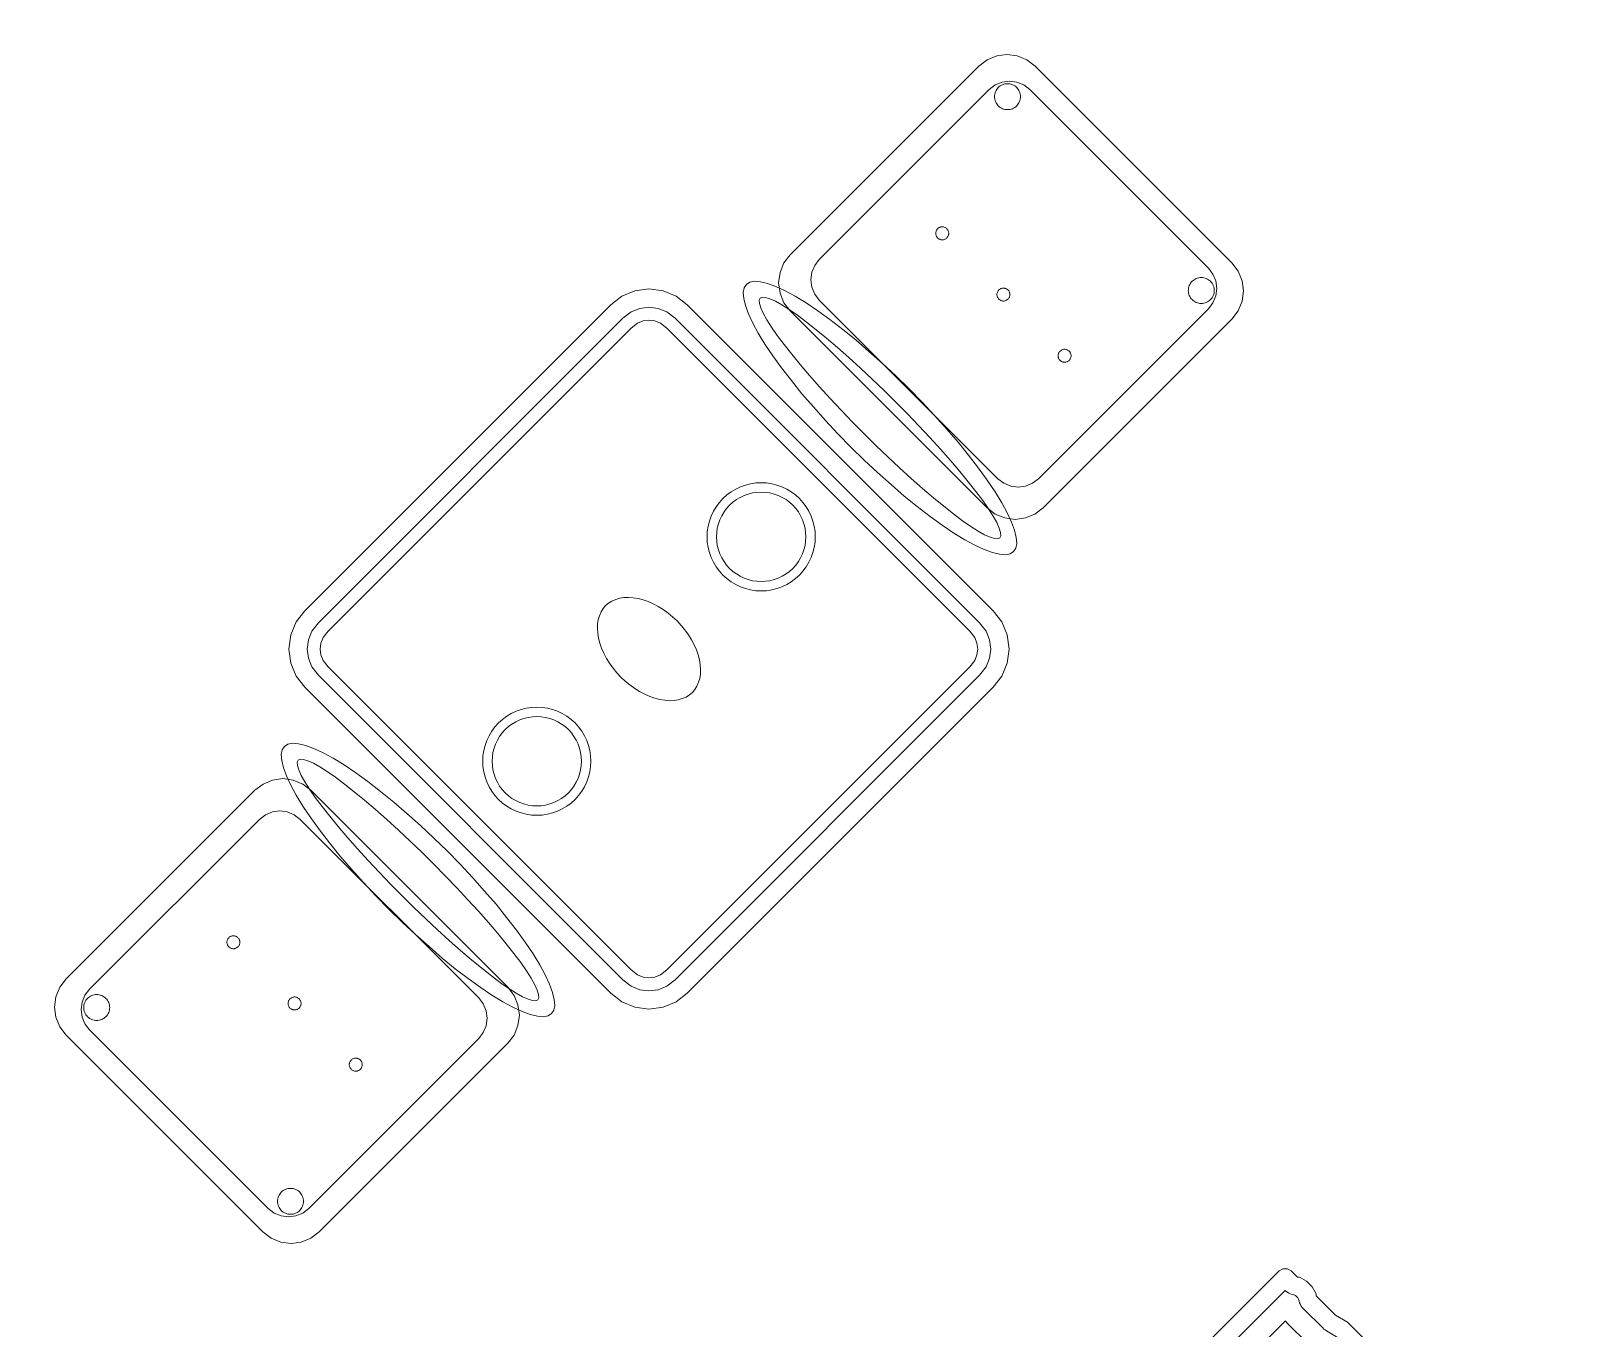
# Model space of a CAD drawing. Header units: metres. Extents: x 2172.2 to 2210.6, y 415.3 to 458.1.
# Drawn here: x 2176.993 to 2179.137, y 446.776 to 448.574 of the extents above; entities that cross this region are included whole.
import ezdxf

# ---------------------------------------------------------------- set-up
doc = ezdxf.new("R2010")
doc.units = ezdxf.units.M
for name, color, linetype, lineweight in [('NC_N1_BANQUETTES', 7, 'CONTINUOUS', 13), ('NC_N1_CHAIRS', 7, 'CONTINUOUS', 13), ('NC_N1_TABLES', 7, 'CONTINUOUS', 13)]:
    doc.layers.add(name, color=color, linetype=linetype, lineweight=lineweight)

# ---------------------------------------------------------------- blocks, each defined once
blk = doc.blocks.new('NC_N1_PERIMETER_BENCH_2')
at = {"color": 0, "linetype": 'CONTINUOUS', "lineweight": -2}
for points in [[(-0.575, -0.2605), (-0.575, -0.2495), (-0.5721, -0.2385), (-0.57, -0.2365), (-0.57, -0.1987), (-0.575, -0.18), (-0.575, 0.22), (-0.57, 0.2387), (-0.57, 0.255), (-0.568, 0.2625), (-0.5625, 0.268), (-0.555, 0.27), (0.555, 0.27), (0.5625, 0.268), (0.568, 0.2625), (0.57, 0.255), (0.57, 0.2387), (0.575, 0.22), (0.575, -0.18), (0.57, -0.1987), (0.57, -0.2365), (0.5721, -0.2385), (0.575, -0.2495), (0.575, -0.2605), (0.5721, -0.2715), (0.5698, -0.2737), (0.57, -0.2745), (0.57, -0.2855), (0.5684, -0.2915), (0.564, -0.2959), (0.558, -0.2975), (-0.558, -0.2975), (-0.564, -0.2959), (-0.5684, -0.2915), (-0.57, -0.2855), (-0.57, -0.2745), (-0.5698, -0.2737), (-0.5721, -0.2715)], [(-0.5495, -0.2593), (-0.55, -0.2572), (-0.55, -0.2528), (-0.5494, -0.2506), (-0.5492, -0.2503), (-0.548, -0.2482), (-0.5469, -0.246), (-0.5461, -0.2437), (-0.5455, -0.2413), (-0.5451, -0.2389), (-0.545, -0.2365), (-0.545, -0.1987), (-0.5451, -0.1965), (-0.5454, -0.1944), (-0.5458, -0.1922), (-0.55, -0.1767), (-0.55, 0.2167), (-0.5458, 0.2322), (-0.5454, 0.2344), (-0.5451, 0.2365), (-0.545, 0.2387), (-0.545, 0.245), (0.545, 0.245), (0.545, 0.2387), (0.5451, 0.2365), (0.5454, 0.2344), (0.5458, 0.2322), (0.55, 0.2167), (0.55, -0.1767), (0.5458, -0.1922), (0.5454, -0.1944), (0.5451, -0.1965), (0.545, -0.1987), (0.545, -0.2365), (0.5451, -0.2389), (0.5455, -0.2413), (0.5461, -0.2437), (0.5469, -0.246), (0.548, -0.2482), (0.5492, -0.2503), (0.5494, -0.2506), (0.55, -0.2528), (0.55, -0.2572), (0.5495, -0.2593), (0.5491, -0.2597), (0.5479, -0.2618), (0.5468, -0.2639), (0.546, -0.2661), (0.5454, -0.2684), (0.545, -0.2708), (0.5449, -0.2725), (-0.5449, -0.2725), (-0.545, -0.2708), (-0.5454, -0.2684), (-0.546, -0.2661), (-0.5468, -0.2639), (-0.5479, -0.2618), (-0.5491, -0.2597)], [(-0.5154, -0.2425), (-0.5153, -0.2418), (-0.515, -0.2365), (-0.515, -0.1987), (-0.5152, -0.1939), (-0.5158, -0.1892), (-0.5169, -0.1845), (-0.52, -0.1728), (-0.52, 0.2128), (-0.5194, 0.215), (0.5194, 0.215), (0.52, 0.2128), (0.52, -0.1728), (0.5169, -0.1845), (0.5158, -0.1892), (0.5152, -0.1939), (0.515, -0.1987), (0.515, -0.2365), (0.5153, -0.2418), (0.5154, -0.2425)], [(-0.445, 0.0625), (-0.405, 0.1025), (-0.445, 0.1425), (-0.485, 0.1025)], [(-0.175, 0.0625), (-0.135, 0.1025), (-0.175, 0.1425), (-0.215, 0.1025)], [(0.095, 0.0625), (0.135, 0.1025), (0.095, 0.1425), (0.055, 0.1025)], [(0.365, 0.0625), (0.405, 0.1025), (0.365, 0.1425), (0.325, 0.1025)], [(-0.437, 0.1025), (-0.437, 0.1017), (-0.4372, 0.1009), (-0.4373, 0.1002), (-0.4376, 0.0994), (-0.4379, 0.0987), (-0.4383, 0.0981), (-0.4388, 0.0974), (-0.4393, 0.0968), (-0.4399, 0.0963), (-0.4406, 0.0958), (-0.4412, 0.0954), (-0.4419, 0.0951), (-0.4427, 0.0948), (-0.4434, 0.0947), (-0.4442, 0.0945), (-0.445, 0.0945), (-0.4458, 0.0945), (-0.4466, 0.0947), (-0.4473, 0.0948), (-0.4481, 0.0951), (-0.4488, 0.0954), (-0.4494, 0.0958), (-0.4501, 0.0963), (-0.4507, 0.0968), (-0.4512, 0.0974), (-0.4517, 0.0981), (-0.4521, 0.0987), (-0.4524, 0.0994), (-0.4527, 0.1002), (-0.4528, 0.1009), (-0.453, 0.1017), (-0.453, 0.1025), (-0.453, 0.1033), (-0.4528, 0.1041), (-0.4527, 0.1048), (-0.4524, 0.1056), (-0.4521, 0.1063), (-0.4517, 0.1069), (-0.4512, 0.1076), (-0.4507, 0.1082), (-0.4501, 0.1087), (-0.4494, 0.1092), (-0.4488, 0.1096), (-0.4481, 0.1099), (-0.4473, 0.1102), (-0.4466, 0.1103), (-0.4458, 0.1105), (-0.445, 0.1105), (-0.4442, 0.1105), (-0.4434, 0.1103), (-0.4427, 0.1102), (-0.4419, 0.1099), (-0.4412, 0.1096), (-0.4406, 0.1092), (-0.4399, 0.1087), (-0.4393, 0.1082), (-0.4388, 0.1076), (-0.4383, 0.1069), (-0.4379, 0.1063), (-0.4376, 0.1056), (-0.4373, 0.1048), (-0.4372, 0.1041), (-0.437, 0.1033)], [(-0.167, 0.1025), (-0.167, 0.1017), (-0.1672, 0.1009), (-0.1673, 0.1002), (-0.1676, 0.0994), (-0.1679, 0.0987), (-0.1683, 0.0981), (-0.1688, 0.0974), (-0.1693, 0.0968), (-0.1699, 0.0963), (-0.1706, 0.0958), (-0.1712, 0.0954), (-0.1719, 0.0951), (-0.1727, 0.0948), (-0.1734, 0.0947), (-0.1742, 0.0945), (-0.175, 0.0945), (-0.1758, 0.0945), (-0.1766, 0.0947), (-0.1773, 0.0948), (-0.1781, 0.0951), (-0.1788, 0.0954), (-0.1794, 0.0958), (-0.1801, 0.0963), (-0.1807, 0.0968), (-0.1812, 0.0974), (-0.1817, 0.0981), (-0.1821, 0.0987), (-0.1824, 0.0994), (-0.1827, 0.1002), (-0.1828, 0.1009), (-0.183, 0.1017), (-0.183, 0.1025), (-0.183, 0.1033), (-0.1828, 0.1041), (-0.1827, 0.1048), (-0.1824, 0.1056), (-0.1821, 0.1063), (-0.1817, 0.1069), (-0.1812, 0.1076), (-0.1807, 0.1082), (-0.1801, 0.1087), (-0.1794, 0.1092), (-0.1788, 0.1096), (-0.1781, 0.1099), (-0.1773, 0.1102), (-0.1766, 0.1103), (-0.1758, 0.1105), (-0.175, 0.1105), (-0.1742, 0.1105), (-0.1734, 0.1103), (-0.1727, 0.1102), (-0.1719, 0.1099), (-0.1712, 0.1096), (-0.1706, 0.1092), (-0.1699, 0.1087), (-0.1693, 0.1082), (-0.1688, 0.1076), (-0.1683, 0.1069), (-0.1679, 0.1063), (-0.1676, 0.1056), (-0.1673, 0.1048), (-0.1672, 0.1041), (-0.167, 0.1033)], [(0.103, 0.1025), (0.103, 0.1017), (0.1028, 0.1009), (0.1027, 0.1002), (0.1024, 0.0994), (0.1021, 0.0987), (0.1017, 0.0981), (0.1012, 0.0974), (0.1007, 0.0968), (0.1001, 0.0963), (0.0994, 0.0958), (0.0988, 0.0954), (0.0981, 0.0951), (0.0973, 0.0948), (0.0966, 0.0947), (0.0958, 0.0945), (0.095, 0.0945), (0.0942, 0.0945), (0.0934, 0.0947), (0.0927, 0.0948), (0.0919, 0.0951), (0.0912, 0.0954), (0.0906, 0.0958), (0.0899, 0.0963), (0.0893, 0.0968), (0.0888, 0.0974), (0.0883, 0.0981), (0.0879, 0.0987), (0.0876, 0.0994), (0.0873, 0.1002), (0.0872, 0.1009), (0.087, 0.1017), (0.087, 0.1025), (0.087, 0.1033), (0.0872, 0.1041), (0.0873, 0.1048), (0.0876, 0.1056), (0.0879, 0.1063), (0.0883, 0.1069), (0.0888, 0.1076), (0.0893, 0.1082), (0.0899, 0.1087), (0.0906, 0.1092), (0.0912, 0.1096), (0.0919, 0.1099), (0.0927, 0.1102), (0.0934, 0.1103), (0.0942, 0.1105), (0.095, 0.1105), (0.0958, 0.1105), (0.0966, 0.1103), (0.0973, 0.1102), (0.0981, 0.1099), (0.0988, 0.1096), (0.0994, 0.1092), (0.1001, 0.1087), (0.1007, 0.1082), (0.1012, 0.1076), (0.1017, 0.1069), (0.1021, 0.1063), (0.1024, 0.1056), (0.1027, 0.1048), (0.1028, 0.1041), (0.103, 0.1033)], [(0.373, 0.1025), (0.373, 0.1017), (0.3728, 0.1009), (0.3727, 0.1002), (0.3724, 0.0994), (0.3721, 0.0987), (0.3717, 0.0981), (0.3712, 0.0974), (0.3707, 0.0968), (0.3701, 0.0963), (0.3694, 0.0958), (0.3688, 0.0954), (0.3681, 0.0951), (0.3673, 0.0948), (0.3666, 0.0947), (0.3658, 0.0945), (0.365, 0.0945), (0.3642, 0.0945), (0.3634, 0.0947), (0.3627, 0.0948), (0.3619, 0.0951), (0.3612, 0.0954), (0.3606, 0.0958), (0.3599, 0.0963), (0.3593, 0.0968), (0.3588, 0.0974), (0.3583, 0.0981), (0.3579, 0.0987), (0.3576, 0.0994), (0.3573, 0.1002), (0.3572, 0.1009), (0.357, 0.1017), (0.357, 0.1025), (0.357, 0.1033), (0.3572, 0.1041), (0.3573, 0.1048), (0.3576, 0.1056), (0.3579, 0.1063), (0.3583, 0.1069), (0.3588, 0.1076), (0.3593, 0.1082), (0.3599, 0.1087), (0.3606, 0.1092), (0.3612, 0.1096), (0.3619, 0.1099), (0.3627, 0.1102), (0.3634, 0.1103), (0.3642, 0.1105), (0.365, 0.1105), (0.3658, 0.1105), (0.3666, 0.1103), (0.3673, 0.1102), (0.3681, 0.1099), (0.3688, 0.1096), (0.3694, 0.1092), (0.3701, 0.1087), (0.3707, 0.1082), (0.3712, 0.1076), (0.3717, 0.1069), (0.3721, 0.1063), (0.3724, 0.1056), (0.3727, 0.1048), (0.3728, 0.1041), (0.373, 0.1033)], [(-0.445, -0.2075), (-0.405, -0.1675), (-0.445, -0.1275), (-0.485, -0.1675)], [(-0.175, -0.2075), (-0.135, -0.1675), (-0.175, -0.1275), (-0.215, -0.1675)], [(0.095, -0.2075), (0.135, -0.1675), (0.095, -0.1275), (0.055, -0.1675)], [(0.365, -0.2075), (0.405, -0.1675), (0.365, -0.1275), (0.325, -0.1675)], [(-0.437, -0.1675), (-0.437, -0.1683), (-0.4372, -0.1691), (-0.4373, -0.1698), (-0.4376, -0.1706), (-0.4379, -0.1713), (-0.4383, -0.1719), (-0.4388, -0.1726), (-0.4393, -0.1732), (-0.4399, -0.1737), (-0.4406, -0.1742), (-0.4412, -0.1746), (-0.4419, -0.1749), (-0.4427, -0.1752), (-0.4434, -0.1753), (-0.4442, -0.1755), (-0.445, -0.1755), (-0.4458, -0.1755), (-0.4466, -0.1753), (-0.4473, -0.1752), (-0.4481, -0.1749), (-0.4488, -0.1746), (-0.4494, -0.1742), (-0.4501, -0.1737), (-0.4507, -0.1732), (-0.4512, -0.1726), (-0.4517, -0.1719), (-0.4521, -0.1713), (-0.4524, -0.1706), (-0.4527, -0.1698), (-0.4528, -0.1691), (-0.453, -0.1683), (-0.453, -0.1675), (-0.453, -0.1667), (-0.4528, -0.1659), (-0.4527, -0.1652), (-0.4524, -0.1644), (-0.4521, -0.1637), (-0.4517, -0.1631), (-0.4512, -0.1624), (-0.4507, -0.1618), (-0.4501, -0.1613), (-0.4494, -0.1608), (-0.4488, -0.1604), (-0.4481, -0.1601), (-0.4473, -0.1598), (-0.4466, -0.1597), (-0.4458, -0.1595), (-0.445, -0.1595), (-0.4442, -0.1595), (-0.4434, -0.1597), (-0.4427, -0.1598), (-0.4419, -0.1601), (-0.4412, -0.1604), (-0.4406, -0.1608), (-0.4399, -0.1613), (-0.4393, -0.1618), (-0.4388, -0.1624), (-0.4383, -0.1631), (-0.4379, -0.1637), (-0.4376, -0.1644), (-0.4373, -0.1652), (-0.4372, -0.1659), (-0.437, -0.1667)], [(-0.167, -0.1675), (-0.167, -0.1683), (-0.1672, -0.1691), (-0.1673, -0.1698), (-0.1676, -0.1706), (-0.1679, -0.1713), (-0.1683, -0.1719), (-0.1688, -0.1726), (-0.1693, -0.1732), (-0.1699, -0.1737), (-0.1706, -0.1742), (-0.1712, -0.1746), (-0.1719, -0.1749), (-0.1727, -0.1752), (-0.1734, -0.1753), (-0.1742, -0.1755), (-0.175, -0.1755), (-0.1758, -0.1755), (-0.1766, -0.1753), (-0.1773, -0.1752), (-0.1781, -0.1749), (-0.1788, -0.1746), (-0.1794, -0.1742), (-0.1801, -0.1737), (-0.1807, -0.1732), (-0.1812, -0.1726), (-0.1817, -0.1719), (-0.1821, -0.1713), (-0.1824, -0.1706), (-0.1827, -0.1698), (-0.1828, -0.1691), (-0.183, -0.1683), (-0.183, -0.1675), (-0.183, -0.1667), (-0.1828, -0.1659), (-0.1827, -0.1652), (-0.1824, -0.1644), (-0.1821, -0.1637), (-0.1817, -0.1631), (-0.1812, -0.1624), (-0.1807, -0.1618), (-0.1801, -0.1613), (-0.1794, -0.1608), (-0.1788, -0.1604), (-0.1781, -0.1601), (-0.1773, -0.1598), (-0.1766, -0.1597), (-0.1758, -0.1595), (-0.175, -0.1595), (-0.1742, -0.1595), (-0.1734, -0.1597), (-0.1727, -0.1598), (-0.1719, -0.1601), (-0.1712, -0.1604), (-0.1706, -0.1608), (-0.1699, -0.1613), (-0.1693, -0.1618), (-0.1688, -0.1624), (-0.1683, -0.1631), (-0.1679, -0.1637), (-0.1676, -0.1644), (-0.1673, -0.1652), (-0.1672, -0.1659), (-0.167, -0.1667)], [(0.103, -0.1675), (0.103, -0.1683), (0.1028, -0.1691), (0.1027, -0.1698), (0.1024, -0.1706), (0.1021, -0.1713), (0.1017, -0.1719), (0.1012, -0.1726), (0.1007, -0.1732), (0.1001, -0.1737), (0.0994, -0.1742), (0.0988, -0.1746), (0.0981, -0.1749), (0.0973, -0.1752), (0.0966, -0.1753), (0.0958, -0.1755), (0.095, -0.1755), (0.0942, -0.1755), (0.0934, -0.1753), (0.0927, -0.1752), (0.0919, -0.1749), (0.0912, -0.1746), (0.0906, -0.1742), (0.0899, -0.1737), (0.0893, -0.1732), (0.0888, -0.1726), (0.0883, -0.1719), (0.0879, -0.1713), (0.0876, -0.1706), (0.0873, -0.1698), (0.0872, -0.1691), (0.087, -0.1683), (0.087, -0.1675), (0.087, -0.1667), (0.0872, -0.1659), (0.0873, -0.1652), (0.0876, -0.1644), (0.0879, -0.1637), (0.0883, -0.1631), (0.0888, -0.1624), (0.0893, -0.1618), (0.0899, -0.1613), (0.0906, -0.1608), (0.0912, -0.1604), (0.0919, -0.1601), (0.0927, -0.1598), (0.0934, -0.1597), (0.0942, -0.1595), (0.095, -0.1595), (0.0958, -0.1595), (0.0966, -0.1597), (0.0973, -0.1598), (0.0981, -0.1601), (0.0988, -0.1604), (0.0994, -0.1608), (0.1001, -0.1613), (0.1007, -0.1618), (0.1012, -0.1624), (0.1017, -0.1631), (0.1021, -0.1637), (0.1024, -0.1644), (0.1027, -0.1652), (0.1028, -0.1659), (0.103, -0.1667)], [(0.373, -0.1675), (0.373, -0.1683), (0.3728, -0.1691), (0.3727, -0.1698), (0.3724, -0.1706), (0.3721, -0.1713), (0.3717, -0.1719), (0.3712, -0.1726), (0.3707, -0.1732), (0.3701, -0.1737), (0.3694, -0.1742), (0.3688, -0.1746), (0.3681, -0.1749), (0.3673, -0.1752), (0.3666, -0.1753), (0.3658, -0.1755), (0.365, -0.1755), (0.3642, -0.1755), (0.3634, -0.1753), (0.3627, -0.1752), (0.3619, -0.1749), (0.3612, -0.1746), (0.3606, -0.1742), (0.3599, -0.1737), (0.3593, -0.1732), (0.3588, -0.1726), (0.3583, -0.1719), (0.3579, -0.1713), (0.3576, -0.1706), (0.3573, -0.1698), (0.3572, -0.1691), (0.357, -0.1683), (0.357, -0.1675), (0.357, -0.1667), (0.3572, -0.1659), (0.3573, -0.1652), (0.3576, -0.1644), (0.3579, -0.1637), (0.3583, -0.1631), (0.3588, -0.1624), (0.3593, -0.1618), (0.3599, -0.1613), (0.3606, -0.1608), (0.3612, -0.1604), (0.3619, -0.1601), (0.3627, -0.1598), (0.3634, -0.1597), (0.3642, -0.1595), (0.365, -0.1595), (0.3658, -0.1595), (0.3666, -0.1597), (0.3673, -0.1598), (0.3681, -0.1601), (0.3688, -0.1604), (0.3694, -0.1608), (0.3701, -0.1613), (0.3707, -0.1618), (0.3712, -0.1624), (0.3717, -0.1631), (0.3721, -0.1637), (0.3724, -0.1644), (0.3727, -0.1652), (0.3728, -0.1659), (0.373, -0.1667)]]:
    blk.add_lwpolyline(points, close=True, dxfattribs=at)
blk = doc.blocks.new('NC_N1_DINING_TWO_SQUARE')
at = {"color": 0, "linetype": 'CONTINUOUS', "lineweight": -2}
for points in [[(0.3, -0.375), (-0.3, -0.375), (-0.3194, -0.3724), (-0.3375, -0.365), (-0.353, -0.353), (-0.365, -0.3375), (-0.3724, -0.3194), (-0.375, -0.3), (-0.375, 0.3), (-0.3724, 0.3194), (-0.365, 0.3375), (-0.353, 0.353), (-0.3375, 0.365), (-0.3194, 0.3724), (-0.3, 0.375), (0.3, 0.375), (0.3194, 0.3724), (0.3375, 0.365), (0.353, 0.353), (0.365, 0.3375), (0.3724, 0.3194), (0.375, 0.3), (0.375, -0.3), (0.3724, -0.3194), (0.365, -0.3375), (0.353, -0.353), (0.3375, -0.365), (0.3194, -0.3724)], [(0.2984, -0.35), (-0.2984, -0.35), (-0.3129, -0.3481), (-0.3249, -0.3431), (-0.3352, -0.3352), (-0.3431, -0.3249), (-0.3481, -0.3129), (-0.35, -0.2984), (-0.35, 0.2984), (-0.3481, 0.3129), (-0.3431, 0.3249), (-0.3352, 0.3352), (-0.3249, 0.3431), (-0.3129, 0.3481), (-0.2984, 0.35), (0.2984, 0.35), (0.3129, 0.3481), (0.3249, 0.3431), (0.3352, 0.3352), (0.3431, 0.3249), (0.3481, 0.3129), (0.35, 0.2984), (0.35, -0.2984), (0.3481, -0.3129), (0.3431, -0.3249), (0.3352, -0.3352), (0.3249, -0.3431), (0.3129, -0.3481)], [(0.2972, -0.332), (-0.2972, -0.332), (-0.3082, -0.3306), (-0.3158, -0.3274), (-0.3224, -0.3224), (-0.3274, -0.3158), (-0.3306, -0.3082), (-0.332, -0.2972), (-0.332, 0.2972), (-0.3306, 0.3082), (-0.3274, 0.3158), (-0.3224, 0.3224), (-0.3158, 0.3274), (-0.3082, 0.3306), (-0.2972, 0.332), (0.2972, 0.332), (0.3082, 0.3306), (0.3158, 0.3274), (0.3224, 0.3224), (0.3274, 0.3158), (0.3306, 0.3082), (0.332, 0.2972), (0.332, -0.2972), (0.3306, -0.3082), (0.3274, -0.3158), (0.3224, -0.3224), (0.3158, -0.3274), (0.3082, -0.3306)], [(0.075, 0.22), (0.0746, 0.2126), (0.0736, 0.2054), (0.0718, 0.1982), (0.0693, 0.1913), (0.0661, 0.1846), (0.0624, 0.1783), (0.058, 0.1724), (0.053, 0.167), (0.0476, 0.162), (0.0417, 0.1576), (0.0354, 0.1539), (0.0287, 0.1507), (0.0218, 0.1482), (0.0146, 0.1464), (0.0074, 0.1454), (0, 0.145), (-0.0074, 0.1454), (-0.0146, 0.1464), (-0.0218, 0.1482), (-0.0287, 0.1507), (-0.0354, 0.1539), (-0.0417, 0.1576), (-0.0476, 0.162), (-0.053, 0.167), (-0.058, 0.1724), (-0.0624, 0.1783), (-0.0661, 0.1846), (-0.0693, 0.1913), (-0.0718, 0.1982), (-0.0736, 0.2054), (-0.0746, 0.2126), (-0.075, 0.22), (-0.0746, 0.2274), (-0.0736, 0.2346), (-0.0718, 0.2418), (-0.0693, 0.2487), (-0.0661, 0.2554), (-0.0624, 0.2617), (-0.058, 0.2676), (-0.053, 0.273), (-0.0476, 0.278), (-0.0417, 0.2824), (-0.0354, 0.2861), (-0.0287, 0.2893), (-0.0218, 0.2918), (-0.0146, 0.2936), (-0.0074, 0.2946), (0, 0.295), (0.0074, 0.2946), (0.0146, 0.2936), (0.0218, 0.2918), (0.0287, 0.2893), (0.0354, 0.2861), (0.0417, 0.2824), (0.0476, 0.278), (0.053, 0.273), (0.058, 0.2676), (0.0624, 0.2617), (0.0661, 0.2554), (0.0693, 0.2487), (0.0718, 0.2418), (0.0736, 0.2346), (0.0746, 0.2274)], [(0.062, 0.22), (0.0617, 0.2139), (0.0608, 0.2079), (0.0593, 0.202), (0.0573, 0.1963), (0.0547, 0.1908), (0.0516, 0.1856), (0.0479, 0.1807), (0.0438, 0.1762), (0.0393, 0.1721), (0.0344, 0.1684), (0.0292, 0.1653), (0.0237, 0.1627), (0.018, 0.1607), (0.0121, 0.1592), (0.0061, 0.1583), (0, 0.158), (-0.0061, 0.1583), (-0.0121, 0.1592), (-0.018, 0.1607), (-0.0237, 0.1627), (-0.0292, 0.1653), (-0.0344, 0.1684), (-0.0393, 0.1721), (-0.0438, 0.1762), (-0.0479, 0.1807), (-0.0516, 0.1856), (-0.0547, 0.1908), (-0.0573, 0.1963), (-0.0593, 0.202), (-0.0608, 0.2079), (-0.0617, 0.2139), (-0.062, 0.22), (-0.0617, 0.2261), (-0.0608, 0.2321), (-0.0593, 0.238), (-0.0573, 0.2437), (-0.0547, 0.2492), (-0.0516, 0.2544), (-0.0479, 0.2593), (-0.0438, 0.2638), (-0.0393, 0.2679), (-0.0344, 0.2716), (-0.0292, 0.2747), (-0.0237, 0.2773), (-0.018, 0.2793), (-0.0121, 0.2808), (-0.0061, 0.2817), (0, 0.282), (0.0061, 0.2817), (0.0121, 0.2808), (0.018, 0.2793), (0.0237, 0.2773), (0.0292, 0.2747), (0.0344, 0.2716), (0.0393, 0.2679), (0.0438, 0.2638), (0.0479, 0.2593), (0.0516, 0.2544), (0.0547, 0.2492), (0.0573, 0.2437), (0.0593, 0.238), (0.0608, 0.2321), (0.0617, 0.2261)], [(0.085, 0), (0.0846, 0.0054), (0.0834, 0.0107), (0.0813, 0.016), (0.0785, 0.021), (0.075, 0.0259), (0.0707, 0.0306), (0.0657, 0.0349), (0.0601, 0.0389), (0.0539, 0.0425), (0.0472, 0.0457), (0.0401, 0.0485), (0.0325, 0.0508), (0.0247, 0.0526), (0.0166, 0.0539), (0.0083, 0.0547), (0, 0.055), (-0.0083, 0.0547), (-0.0166, 0.0539), (-0.0247, 0.0526), (-0.0325, 0.0508), (-0.0401, 0.0485), (-0.0472, 0.0457), (-0.0539, 0.0425), (-0.0601, 0.0389), (-0.0657, 0.0349), (-0.0707, 0.0306), (-0.075, 0.0259), (-0.0785, 0.021), (-0.0813, 0.016), (-0.0834, 0.0107), (-0.0846, 0.0054), (-0.085, 0), (-0.0846, -0.0054), (-0.0834, -0.0107), (-0.0813, -0.016), (-0.0785, -0.021), (-0.075, -0.0259), (-0.0707, -0.0306), (-0.0657, -0.0349), (-0.0601, -0.0389), (-0.0539, -0.0425), (-0.0472, -0.0457), (-0.0401, -0.0485), (-0.0325, -0.0508), (-0.0247, -0.0526), (-0.0166, -0.0539), (-0.0083, -0.0547), (0, -0.055), (0.0083, -0.0547), (0.0166, -0.0539), (0.0247, -0.0526), (0.0325, -0.0508), (0.0401, -0.0485), (0.0472, -0.0457), (0.0539, -0.0425), (0.0601, -0.0389), (0.0657, -0.0349), (0.0707, -0.0306), (0.075, -0.0259), (0.0785, -0.021), (0.0813, -0.016), (0.0834, -0.0107), (0.0846, -0.0054)], [(0.075, -0.22), (0.0746, -0.2274), (0.0736, -0.2346), (0.0718, -0.2418), (0.0693, -0.2487), (0.0661, -0.2554), (0.0624, -0.2617), (0.058, -0.2676), (0.053, -0.273), (0.0476, -0.278), (0.0417, -0.2824), (0.0354, -0.2861), (0.0287, -0.2893), (0.0218, -0.2918), (0.0146, -0.2936), (0.0074, -0.2946), (0, -0.295), (-0.0074, -0.2946), (-0.0146, -0.2936), (-0.0218, -0.2918), (-0.0287, -0.2893), (-0.0354, -0.2861), (-0.0417, -0.2824), (-0.0476, -0.278), (-0.053, -0.273), (-0.058, -0.2676), (-0.0624, -0.2617), (-0.0661, -0.2554), (-0.0693, -0.2487), (-0.0718, -0.2418), (-0.0736, -0.2346), (-0.0746, -0.2274), (-0.075, -0.22), (-0.0746, -0.2126), (-0.0736, -0.2054), (-0.0718, -0.1982), (-0.0693, -0.1913), (-0.0661, -0.1846), (-0.0624, -0.1783), (-0.058, -0.1724), (-0.053, -0.167), (-0.0476, -0.162), (-0.0417, -0.1576), (-0.0354, -0.1539), (-0.0287, -0.1507), (-0.0218, -0.1482), (-0.0146, -0.1464), (-0.0074, -0.1454), (0, -0.145), (0.0074, -0.1454), (0.0146, -0.1464), (0.0218, -0.1482), (0.0287, -0.1507), (0.0354, -0.1539), (0.0417, -0.1576), (0.0476, -0.162), (0.053, -0.167), (0.058, -0.1724), (0.0624, -0.1783), (0.0661, -0.1846), (0.0693, -0.1913), (0.0718, -0.1982), (0.0736, -0.2054), (0.0746, -0.2126)], [(0.062, -0.22), (0.0617, -0.2261), (0.0608, -0.2321), (0.0593, -0.238), (0.0573, -0.2437), (0.0547, -0.2492), (0.0516, -0.2544), (0.0479, -0.2593), (0.0438, -0.2638), (0.0393, -0.2679), (0.0344, -0.2716), (0.0292, -0.2747), (0.0237, -0.2773), (0.018, -0.2793), (0.0121, -0.2808), (0.0061, -0.2817), (0, -0.282), (-0.0061, -0.2817), (-0.0121, -0.2808), (-0.018, -0.2793), (-0.0237, -0.2773), (-0.0292, -0.2747), (-0.0344, -0.2716), (-0.0393, -0.2679), (-0.0438, -0.2638), (-0.0479, -0.2593), (-0.0516, -0.2544), (-0.0547, -0.2492), (-0.0573, -0.2437), (-0.0593, -0.238), (-0.0608, -0.2321), (-0.0617, -0.2261), (-0.062, -0.22), (-0.0617, -0.2139), (-0.0608, -0.2079), (-0.0593, -0.202), (-0.0573, -0.1963), (-0.0547, -0.1908), (-0.0516, -0.1856), (-0.0479, -0.1807), (-0.0438, -0.1762), (-0.0393, -0.1721), (-0.0344, -0.1684), (-0.0292, -0.1653), (-0.0237, -0.1627), (-0.018, -0.1607), (-0.0121, -0.1592), (-0.0061, -0.1583), (0, -0.158), (0.0061, -0.1583), (0.0121, -0.1592), (0.018, -0.1607), (0.0237, -0.1627), (0.0292, -0.1653), (0.0344, -0.1684), (0.0393, -0.1721), (0.0438, -0.1762), (0.0479, -0.1807), (0.0516, -0.1856), (0.0547, -0.1908), (0.0573, -0.1963), (0.0593, -0.202), (0.0608, -0.2079), (0.0617, -0.2139)]]:
    blk.add_lwpolyline(points, close=True, dxfattribs=at)
blk = doc.blocks.new('NC_N1_CHAIR_OLIVE')
at = {"color": 0, "linetype": 'CONTINUOUS', "lineweight": -2}
for points in [[(0.262, 0.222), (0.2607, 0.2276), (0.257, 0.2331), (0.2507, 0.2385), (0.2421, 0.2438), (0.2311, 0.2489), (0.2178, 0.2537), (0.2025, 0.2582), (0.1853, 0.2623), (0.1662, 0.2661), (0.1456, 0.2694), (0.1235, 0.2723), (0.1003, 0.2747), (0.0761, 0.2765), (0.0511, 0.2779), (0.0257, 0.2787), (0, 0.279), (-0.0257, 0.2787), (-0.0511, 0.2779), (-0.0761, 0.2765), (-0.1003, 0.2747), (-0.1235, 0.2723), (-0.1456, 0.2694), (-0.1662, 0.2661), (-0.1853, 0.2623), (-0.2025, 0.2582), (-0.2178, 0.2537), (-0.2311, 0.2489), (-0.2421, 0.2438), (-0.2507, 0.2385), (-0.257, 0.2331), (-0.2607, 0.2276), (-0.262, 0.222), (-0.2607, 0.2164), (-0.257, 0.2109), (-0.2507, 0.2055), (-0.2421, 0.2002), (-0.2311, 0.1951), (-0.2178, 0.1903), (-0.2025, 0.1858), (-0.1853, 0.1817), (-0.1662, 0.1779), (-0.1456, 0.1746), (-0.1235, 0.1717), (-0.1003, 0.1693), (-0.0761, 0.1675), (-0.0511, 0.1661), (-0.0257, 0.1653), (0, 0.165), (0.0257, 0.1653), (0.0511, 0.1661), (0.0761, 0.1675), (0.1003, 0.1693), (0.1235, 0.1717), (0.1456, 0.1746), (0.1662, 0.1779), (0.1853, 0.1817), (0.2025, 0.1858), (0.2178, 0.1903), (0.2311, 0.1951), (0.2421, 0.2002), (0.2507, 0.2055), (0.257, 0.2109), (0.2607, 0.2164)], [(0.235, 0.222), (0.2339, 0.225), (0.2305, 0.228), (0.2249, 0.231), (0.2171, 0.2339), (0.2073, 0.2366), (0.1954, 0.2392), (0.1817, 0.2417), (0.1662, 0.2439), (0.1491, 0.246), (0.1306, 0.2478), (0.1108, 0.2493), (0.0899, 0.2506), (0.0682, 0.2517), (0.0458, 0.2524), (0.023, 0.2529), (0, 0.253), (-0.023, 0.2529), (-0.0458, 0.2524), (-0.0682, 0.2517), (-0.0899, 0.2506), (-0.1108, 0.2493), (-0.1306, 0.2478), (-0.1491, 0.246), (-0.1662, 0.2439), (-0.1817, 0.2417), (-0.1954, 0.2392), (-0.2073, 0.2366), (-0.2171, 0.2339), (-0.2249, 0.231), (-0.2305, 0.228), (-0.2339, 0.225), (-0.235, 0.222), (-0.2339, 0.219), (-0.2305, 0.216), (-0.2249, 0.213), (-0.2171, 0.2101), (-0.2073, 0.2074), (-0.1954, 0.2048), (-0.1817, 0.2023), (-0.1662, 0.2001), (-0.1491, 0.198), (-0.1306, 0.1962), (-0.1108, 0.1947), (-0.0899, 0.1934), (-0.0682, 0.1923), (-0.0458, 0.1916), (-0.023, 0.1911), (0, 0.191), (0.023, 0.1911), (0.0458, 0.1916), (0.0682, 0.1923), (0.0899, 0.1934), (0.1108, 0.1947), (0.1306, 0.1962), (0.1491, 0.198), (0.1662, 0.2001), (0.1817, 0.2023), (0.1954, 0.2048), (0.2073, 0.2074), (0.2171, 0.2101), (0.2249, 0.213), (0.2305, 0.216), (0.2339, 0.219)], [(0.193, -0.275), (-0.193, -0.275), (-0.2072, -0.2731), (-0.2205, -0.2676), (-0.2319, -0.2589), (-0.2406, -0.2475), (-0.2461, -0.2342), (-0.248, -0.22), (-0.248, 0.15), (-0.2461, 0.1642), (-0.2406, 0.1775), (-0.2319, 0.1889), (-0.2205, 0.1976), (-0.2072, 0.2031), (-0.193, 0.205), (0.193, 0.205), (0.2072, 0.2031), (0.2205, 0.1976), (0.2319, 0.1889), (0.2406, 0.1775), (0.2461, 0.1642), (0.248, 0.15), (0.248, -0.22), (0.2461, -0.2342), (0.2406, -0.2475), (0.2319, -0.2589), (0.2205, -0.2676), (0.2072, -0.2731)], [(0.175, -0.247), (-0.175, -0.247), (-0.1854, -0.2456), (-0.195, -0.2416), (-0.2033, -0.2353), (-0.2096, -0.227), (-0.2136, -0.2174), (-0.215, -0.207), (-0.215, 0.126), (-0.2136, 0.1364), (-0.2096, 0.146), (-0.2033, 0.1543), (-0.195, 0.1606), (-0.1854, 0.1646), (-0.175, 0.166), (0.175, 0.166), (0.1854, 0.1646), (0.195, 0.1606), (0.2033, 0.1543), (0.2096, 0.146), (0.2136, 0.1364), (0.215, 0.126), (0.215, -0.207), (0.2136, -0.2174), (0.2096, -0.227), (0.2033, -0.2353), (0.195, -0.2416), (0.1854, -0.2456)], [(-0.111, -0.02), (-0.111, -0.0209), (-0.1112, -0.0218), (-0.1114, -0.0226), (-0.1117, -0.0234), (-0.1121, -0.0242), (-0.1125, -0.025), (-0.113, -0.0257), (-0.1136, -0.0264), (-0.1143, -0.027), (-0.115, -0.0275), (-0.1158, -0.0279), (-0.1166, -0.0283), (-0.1174, -0.0286), (-0.1182, -0.0288), (-0.1191, -0.029), (-0.12, -0.029), (-0.1209, -0.029), (-0.1218, -0.0288), (-0.1226, -0.0286), (-0.1234, -0.0283), (-0.1242, -0.0279), (-0.125, -0.0275), (-0.1257, -0.027), (-0.1264, -0.0264), (-0.127, -0.0257), (-0.1275, -0.025), (-0.1279, -0.0242), (-0.1283, -0.0234), (-0.1286, -0.0226), (-0.1288, -0.0218), (-0.129, -0.0209), (-0.129, -0.02), (-0.129, -0.0191), (-0.1288, -0.0182), (-0.1286, -0.0174), (-0.1283, -0.0166), (-0.1279, -0.0158), (-0.1275, -0.015), (-0.127, -0.0143), (-0.1264, -0.0136), (-0.1257, -0.013), (-0.125, -0.0125), (-0.1242, -0.0121), (-0.1234, -0.0117), (-0.1226, -0.0114), (-0.1218, -0.0112), (-0.1209, -0.011), (-0.12, -0.011), (-0.1191, -0.011), (-0.1182, -0.0112), (-0.1174, -0.0114), (-0.1166, -0.0117), (-0.1158, -0.0121), (-0.115, -0.0125), (-0.1143, -0.013), (-0.1136, -0.0136), (-0.113, -0.0143), (-0.1125, -0.015), (-0.1121, -0.0158), (-0.1117, -0.0166), (-0.1114, -0.0174), (-0.1112, -0.0182), (-0.111, -0.0191)], [(0.009, -0.02), (0.009, -0.0209), (0.0088, -0.0218), (0.0086, -0.0226), (0.0083, -0.0234), (0.0079, -0.0242), (0.0075, -0.025), (0.007, -0.0257), (0.0064, -0.0264), (0.0057, -0.027), (0.005, -0.0275), (0.0042, -0.0279), (0.0034, -0.0283), (0.0026, -0.0286), (0.0018, -0.0288), (0.0009, -0.029), (0, -0.029), (-0.0009, -0.029), (-0.0018, -0.0288), (-0.0026, -0.0286), (-0.0034, -0.0283), (-0.0042, -0.0279), (-0.005, -0.0275), (-0.0057, -0.027), (-0.0064, -0.0264), (-0.007, -0.0257), (-0.0075, -0.025), (-0.0079, -0.0242), (-0.0083, -0.0234), (-0.0086, -0.0226), (-0.0088, -0.0218), (-0.009, -0.0209), (-0.009, -0.02), (-0.009, -0.0191), (-0.0088, -0.0182), (-0.0086, -0.0174), (-0.0083, -0.0166), (-0.0079, -0.0158), (-0.0075, -0.015), (-0.007, -0.0143), (-0.0064, -0.0136), (-0.0057, -0.013), (-0.005, -0.0125), (-0.0042, -0.0121), (-0.0034, -0.0117), (-0.0026, -0.0114), (-0.0018, -0.0112), (-0.0009, -0.011), (0, -0.011), (0.0009, -0.011), (0.0018, -0.0112), (0.0026, -0.0114), (0.0034, -0.0117), (0.0042, -0.0121), (0.005, -0.0125), (0.0057, -0.013), (0.0064, -0.0136), (0.007, -0.0143), (0.0075, -0.015), (0.0079, -0.0158), (0.0083, -0.0166), (0.0086, -0.0174), (0.0088, -0.0182), (0.009, -0.0191)], [(0.129, -0.02), (0.129, -0.0209), (0.1288, -0.0218), (0.1286, -0.0226), (0.1283, -0.0234), (0.1279, -0.0242), (0.1275, -0.025), (0.127, -0.0257), (0.1264, -0.0264), (0.1257, -0.027), (0.125, -0.0275), (0.1242, -0.0279), (0.1234, -0.0283), (0.1226, -0.0286), (0.1218, -0.0288), (0.1209, -0.029), (0.12, -0.029), (0.1191, -0.029), (0.1182, -0.0288), (0.1174, -0.0286), (0.1166, -0.0283), (0.1158, -0.0279), (0.115, -0.0275), (0.1143, -0.027), (0.1136, -0.0264), (0.113, -0.0257), (0.1125, -0.025), (0.1121, -0.0242), (0.1117, -0.0234), (0.1114, -0.0226), (0.1112, -0.0218), (0.111, -0.0209), (0.111, -0.02), (0.111, -0.0191), (0.1112, -0.0182), (0.1114, -0.0174), (0.1117, -0.0166), (0.1121, -0.0158), (0.1125, -0.015), (0.113, -0.0143), (0.1136, -0.0136), (0.1143, -0.013), (0.115, -0.0125), (0.1158, -0.0121), (0.1166, -0.0117), (0.1174, -0.0114), (0.1182, -0.0112), (0.1191, -0.011), (0.12, -0.011), (0.1209, -0.011), (0.1218, -0.0112), (0.1226, -0.0114), (0.1234, -0.0117), (0.1242, -0.0121), (0.125, -0.0125), (0.1257, -0.013), (0.1264, -0.0136), (0.127, -0.0143), (0.1275, -0.015), (0.1279, -0.0158), (0.1283, -0.0166), (0.1286, -0.0174), (0.1288, -0.0182), (0.129, -0.0191)], [(-0.172, -0.218), (-0.1721, -0.2198), (-0.1723, -0.2215), (-0.1728, -0.2232), (-0.1734, -0.2249), (-0.1741, -0.2265), (-0.175, -0.228), (-0.1761, -0.2294), (-0.1773, -0.2307), (-0.1786, -0.2319), (-0.18, -0.233), (-0.1815, -0.2339), (-0.1831, -0.2346), (-0.1848, -0.2352), (-0.1865, -0.2357), (-0.1882, -0.2359), (-0.19, -0.236), (-0.1918, -0.2359), (-0.1935, -0.2357), (-0.1952, -0.2352), (-0.1969, -0.2346), (-0.1985, -0.2339), (-0.2, -0.233), (-0.2014, -0.2319), (-0.2027, -0.2307), (-0.2039, -0.2294), (-0.205, -0.228), (-0.2059, -0.2265), (-0.2066, -0.2249), (-0.2072, -0.2232), (-0.2077, -0.2215), (-0.2079, -0.2198), (-0.208, -0.218), (-0.2079, -0.2162), (-0.2077, -0.2145), (-0.2072, -0.2128), (-0.2066, -0.2111), (-0.2059, -0.2095), (-0.205, -0.208), (-0.2039, -0.2066), (-0.2027, -0.2053), (-0.2014, -0.2041), (-0.2, -0.203), (-0.1985, -0.2021), (-0.1969, -0.2014), (-0.1952, -0.2008), (-0.1935, -0.2003), (-0.1918, -0.2001), (-0.19, -0.2), (-0.1882, -0.2001), (-0.1865, -0.2003), (-0.1848, -0.2008), (-0.1831, -0.2014), (-0.1815, -0.2021), (-0.18, -0.203), (-0.1786, -0.2041), (-0.1773, -0.2053), (-0.1761, -0.2066), (-0.175, -0.208), (-0.1741, -0.2095), (-0.1734, -0.2111), (-0.1728, -0.2128), (-0.1723, -0.2145), (-0.1721, -0.2162)], [(0.208, -0.218), (0.2079, -0.2198), (0.2077, -0.2215), (0.2072, -0.2232), (0.2066, -0.2249), (0.2059, -0.2265), (0.205, -0.228), (0.2039, -0.2294), (0.2027, -0.2307), (0.2014, -0.2319), (0.2, -0.233), (0.1985, -0.2339), (0.1969, -0.2346), (0.1952, -0.2352), (0.1935, -0.2357), (0.1918, -0.2359), (0.19, -0.236), (0.1882, -0.2359), (0.1865, -0.2357), (0.1848, -0.2352), (0.1831, -0.2346), (0.1815, -0.2339), (0.18, -0.233), (0.1786, -0.2319), (0.1773, -0.2307), (0.1761, -0.2294), (0.175, -0.228), (0.1741, -0.2265), (0.1734, -0.2249), (0.1728, -0.2232), (0.1723, -0.2215), (0.1721, -0.2198), (0.172, -0.218), (0.1721, -0.2162), (0.1723, -0.2145), (0.1728, -0.2128), (0.1734, -0.2111), (0.1741, -0.2095), (0.175, -0.208), (0.1761, -0.2066), (0.1773, -0.2053), (0.1786, -0.2041), (0.18, -0.203), (0.1815, -0.2021), (0.1831, -0.2014), (0.1848, -0.2008), (0.1865, -0.2003), (0.1882, -0.2001), (0.19, -0.2), (0.1918, -0.2001), (0.1935, -0.2003), (0.1952, -0.2008), (0.1969, -0.2014), (0.1985, -0.2021), (0.2, -0.203), (0.2014, -0.2041), (0.2027, -0.2053), (0.2039, -0.2066), (0.205, -0.208), (0.2059, -0.2095), (0.2066, -0.2111), (0.2072, -0.2128), (0.2077, -0.2145), (0.2079, -0.2162)]]:
    blk.add_lwpolyline(points, close=True, dxfattribs=at)

msp = doc.modelspace()

# ---------------------------------------------------------------- block references
at = {"layer": 'NC_N1_BANQUETTES', "linetype": 'CONTINUOUS', "yscale": -1.0000000000000002, "rotation": 45.00000000000002}
msp.add_blockref('NC_N1_PERIMETER_BENCH_2', (2178.5399, 446.2501), dxfattribs=at)
at = {"layer": 'NC_N1_CHAIRS', "linetype": 'CONTINUOUS'}
for p, yscale, rotation in [((2178.3278, 448.1947), -1, -45), ((2177.3732, 447.2401), -1.0000000000000002, 135.00000000000003)]:
    msp.add_blockref('NC_N1_CHAIR_OLIVE', p, dxfattribs=dict(at, yscale=yscale, rotation=rotation))
at = {"layer": 'NC_N1_TABLES', "linetype": 'CONTINUOUS', "yscale": -1, "rotation": -45}
msp.add_blockref('NC_N1_DINING_TWO_SQUARE', (2177.8505, 447.7174), dxfattribs=at)

doc.saveas('drawing.dxf')
